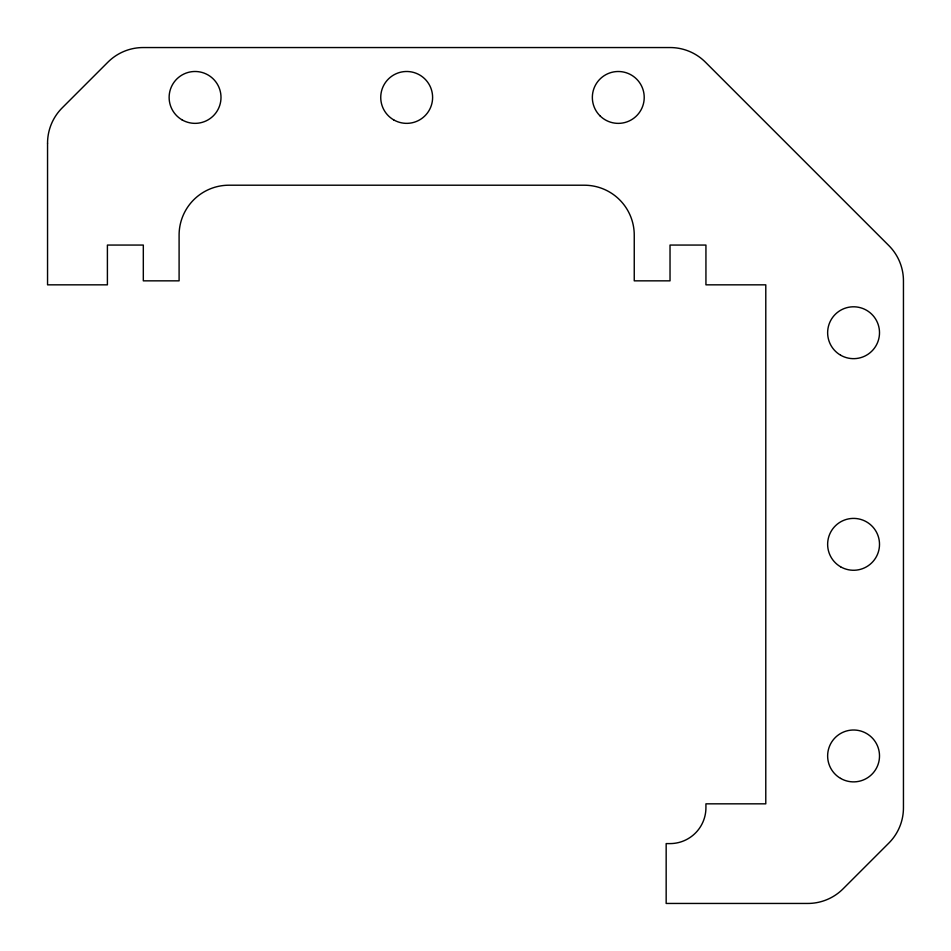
<?xml version="1.0" encoding="UTF-8"?>
<svg xmlns="http://www.w3.org/2000/svg" width="951" height="951" viewBox="0 0 951 951"><rect width="100%" height="100%" fill="white"/><g stroke="black" fill="none" stroke-linecap="round" stroke-linejoin="round"><path stroke-width="1.43" d="M47.55 143.173L47.55 284.836L107.404 284.836L107.404 245.061L143.316 245.061L143.316 280.842L179.097 280.842L179.097 235.087A49.88 49.88 0 0 1 228.977 185.207L584.366 185.219A49.88 49.88 0 0 1 634.246 235.087L634.246 280.842L670.027 280.842L670.027 245.061L705.939 245.061L705.939 284.836L765.793 284.836L765.781 803.833L705.927 803.833L705.927 807.815A35.912 35.912 0 0 1 670.015 843.596L666.164 843.596L666.164 903.45L807.803 903.45A49.88 49.88 0 0 0 843.073 888.84L888.84 843.085A49.88 49.88 0 0 0 903.45 807.815L903.45 280.842A49.88 49.88 0 0 0 888.84 245.584L705.416 62.16A49.88 49.88 0 0 0 670.158 47.55L143.185 47.55A49.88 49.88 0 0 0 107.915 62.16L62.16 107.903A49.88 49.88 0 0 0 47.55 143.173M182.093 119.885A25.939 25.939 0 0 0 221.001 97.43A25.939 25.939 0 0 0 182.093 74.963A25.939 25.939 0 0 0 182.093 119.885M393.702 119.885A25.939 25.939 0 0 0 432.61 97.43A25.939 25.939 0 0 0 393.702 74.963A25.939 25.939 0 0 0 393.702 119.885M599.938 115.772A25.939 25.939 0 0 0 643.34 104.146A25.939 25.939 0 0 0 611.576 72.383A25.939 25.939 0 0 0 599.938 115.772M840.601 355.187A25.939 25.939 0 0 0 879.509 332.719A25.939 25.939 0 0 0 840.601 310.264A25.939 25.939 0 0 0 840.601 355.187M840.601 566.796A25.939 25.939 0 0 0 879.509 544.329A25.939 25.939 0 0 0 840.601 521.873A25.939 25.939 0 0 0 840.601 566.796M840.601 778.405A25.939 25.939 0 0 0 879.509 755.95A25.939 25.939 0 0 0 840.601 733.483A25.939 25.939 0 0 0 840.601 778.405"/></g></svg>
